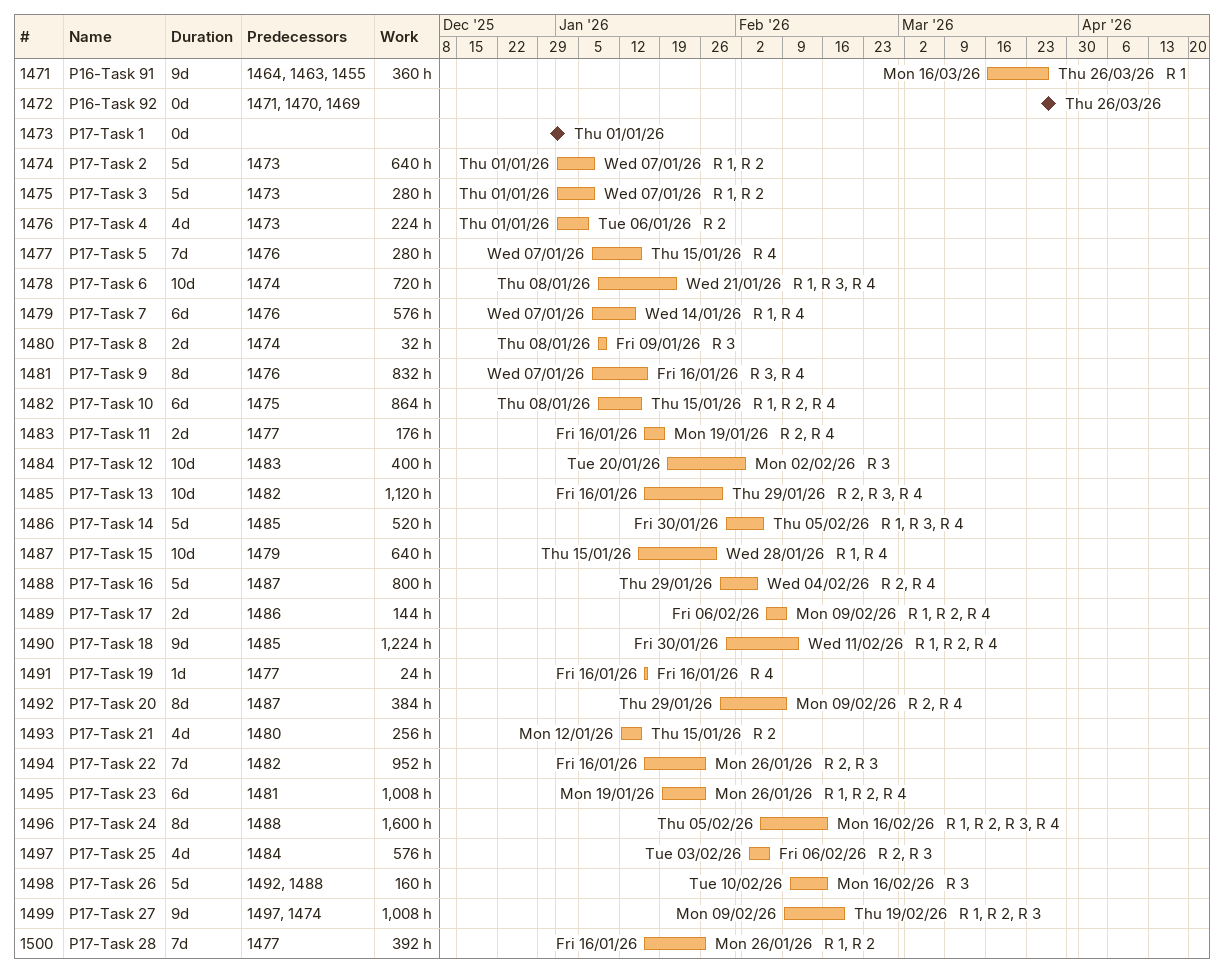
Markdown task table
| ID | Task | Duration | Start | Finish | Predecessors | Resources | Work (h) |
|---|---|---|---|---|---|---|---|
| 1471 | P16-Task 91 | 9d | 2026-03-16 | 2026-03-26 | 1464, 1463, 1455 | R 1 | 360 |
| 1472 | P16-Task 92 | 0d | 2026-03-26 | 2026-03-26 | 1471, 1470, 1469 |  |  |
| 1473 | P17-Task 1 | 0d | 2026-01-01 | 2026-01-01 |  |  |  |
| 1474 | P17-Task 2 | 5d | 2026-01-01 | 2026-01-07 | 1473 | R 1, R 2 | 640 |
| 1475 | P17-Task 3 | 5d | 2026-01-01 | 2026-01-07 | 1473 | R 1, R 2 | 280 |
| 1476 | P17-Task 4 | 4d | 2026-01-01 | 2026-01-06 | 1473 | R 2 | 224 |
| 1477 | P17-Task 5 | 7d | 2026-01-07 | 2026-01-15 | 1476 | R 4 | 280 |
| 1478 | P17-Task 6 | 10d | 2026-01-08 | 2026-01-21 | 1474 | R 1, R 3, R 4 | 720 |
| 1479 | P17-Task 7 | 6d | 2026-01-07 | 2026-01-14 | 1476 | R 1, R 4 | 576 |
| 1480 | P17-Task 8 | 2d | 2026-01-08 | 2026-01-09 | 1474 | R 3 | 32 |
| 1481 | P17-Task 9 | 8d | 2026-01-07 | 2026-01-16 | 1476 | R 3, R 4 | 832 |
| 1482 | P17-Task 10 | 6d | 2026-01-08 | 2026-01-15 | 1475 | R 1, R 2, R 4 | 864 |
| 1483 | P17-Task 11 | 2d | 2026-01-16 | 2026-01-19 | 1477 | R 2, R 4 | 176 |
| 1484 | P17-Task 12 | 10d | 2026-01-20 | 2026-02-02 | 1483 | R 3 | 400 |
| 1485 | P17-Task 13 | 10d | 2026-01-16 | 2026-01-29 | 1482 | R 2, R 3, R 4 | 1120 |
| 1486 | P17-Task 14 | 5d | 2026-01-30 | 2026-02-05 | 1485 | R 1, R 3, R 4 | 520 |
| 1487 | P17-Task 15 | 10d | 2026-01-15 | 2026-01-28 | 1479 | R 1, R 4 | 640 |
| 1488 | P17-Task 16 | 5d | 2026-01-29 | 2026-02-04 | 1487 | R 2, R 4 | 800 |
| 1489 | P17-Task 17 | 2d | 2026-02-06 | 2026-02-09 | 1486 | R 1, R 2, R 4 | 144 |
| 1490 | P17-Task 18 | 9d | 2026-01-30 | 2026-02-11 | 1485 | R 1, R 2, R 4 | 1224 |
| 1491 | P17-Task 19 | 1d | 2026-01-16 | 2026-01-16 | 1477 | R 4 | 24 |
| 1492 | P17-Task 20 | 8d | 2026-01-29 | 2026-02-09 | 1487 | R 2, R 4 | 384 |
| 1493 | P17-Task 21 | 4d | 2026-01-12 | 2026-01-15 | 1480 | R 2 | 256 |
| 1494 | P17-Task 22 | 7d | 2026-01-16 | 2026-01-26 | 1482 | R 2, R 3 | 952 |
| 1495 | P17-Task 23 | 6d | 2026-01-19 | 2026-01-26 | 1481 | R 1, R 2, R 4 | 1008 |
| 1496 | P17-Task 24 | 8d | 2026-02-05 | 2026-02-16 | 1488 | R 1, R 2, R 3, R 4 | 1600 |
| 1497 | P17-Task 25 | 4d | 2026-02-03 | 2026-02-06 | 1484 | R 2, R 3 | 576 |
| 1498 | P17-Task 26 | 5d | 2026-02-10 | 2026-02-16 | 1492, 1488 | R 3 | 160 |
| 1499 | P17-Task 27 | 9d | 2026-02-09 | 2026-02-19 | 1497, 1474 | R 1, R 2, R 3 | 1008 |
| 1500 | P17-Task 28 | 7d | 2026-01-16 | 2026-01-26 | 1477 | R 1, R 2 | 392 |
